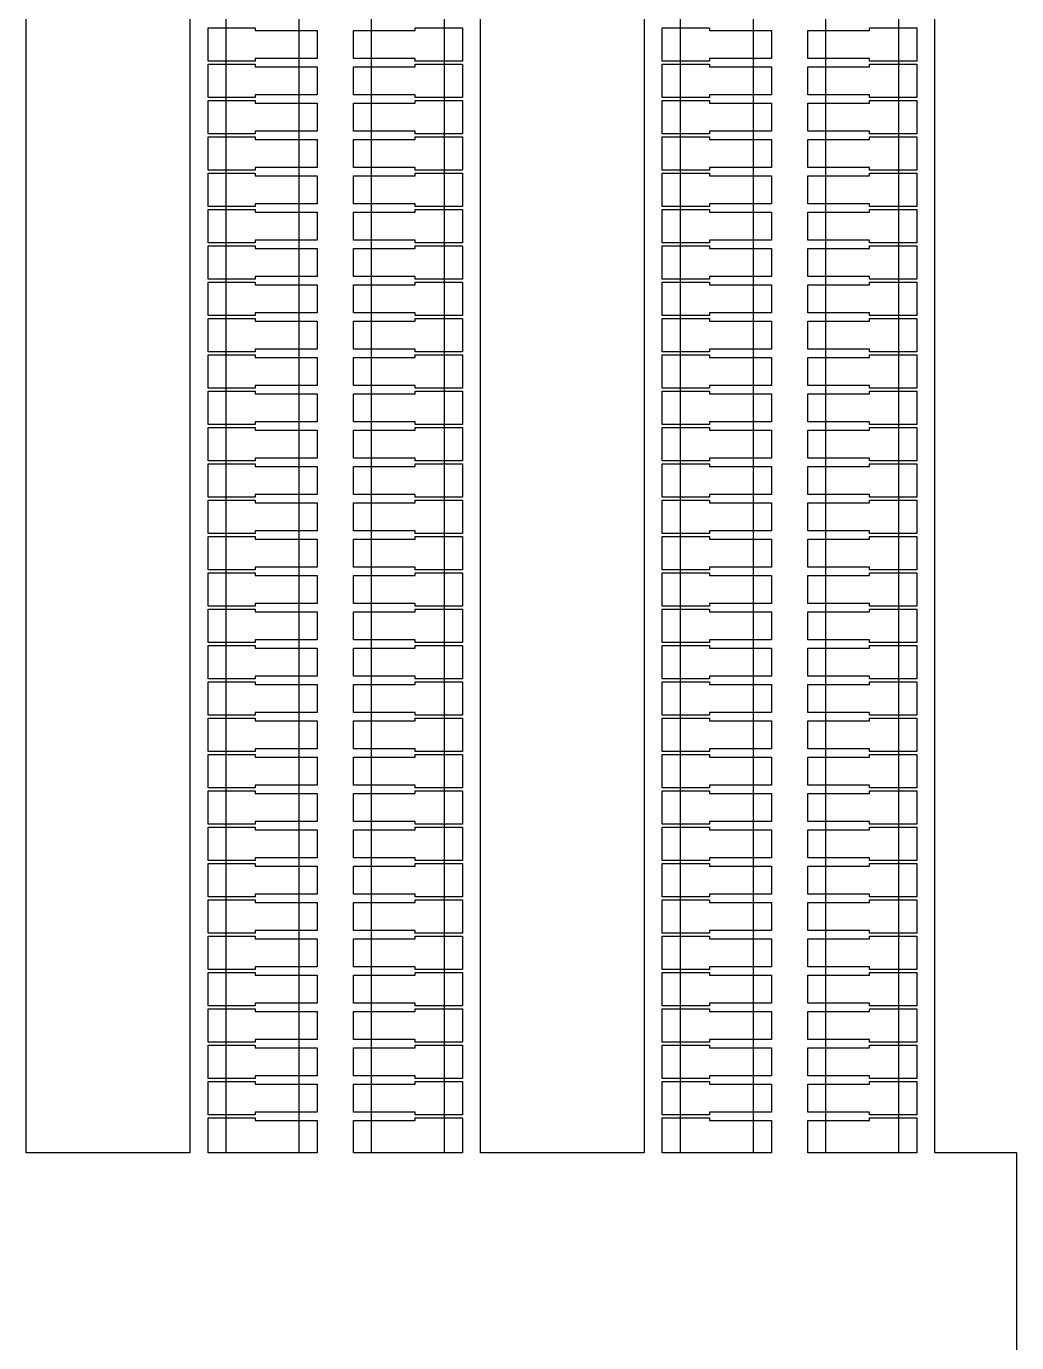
# Model space of a CAD drawing. Extents: x -38350 to 38650, y -35000 to 36000.
# Drawn here: x 455 to 1000, y -1105 to -380 of the extents above; entities that cross this region are included whole.
import ezdxf

# ---------------------------------------------------------------- set-up
doc = ezdxf.new("R2010")
doc.units = 0
doc.header["$MEASUREMENT"] = 0
doc.layers.add('Layer1', color=10, linetype='Continuous')

msp = doc.modelspace()

# ---------------------------------------------------------------- linework, layer by layer
for p, q in [((455, -1000), (455, -19)), ((545, -19), (545, -1000)), ((705, -1000), (705, -19)), ((795, -19), (795, -1000)), ((955, -1000), (955, -19)), ((555, -399.25), (555, -380.75)), ((555, -380.75), (581, -380.75)), ((581, -380.75), (581, -382.25)), ((581, -382.25), (615, -382.25)), ((615, -382.25), (615, -397.75)), ((635, -397.75), (635, -382.25)), ((635, -382.25), (669, -382.25)), ((669, -382.25), (669, -380.75)), ((669, -380.75), (695, -380.75)), ((695, -380.75), (695, -399.25)), ((805, -399.25), (805, -380.75)), ((805, -380.75), (831, -380.75)), ((831, -380.75), (831, -382.25)), ((831, -382.25), (865, -382.25)), ((865, -382.25), (865, -397.75)), ((885, -397.75), (885, -382.25)), ((885, -382.25), (919, -382.25)), ((919, -382.25), (919, -380.75)), ((919, -380.75), (945, -380.75)), ((945, -380.75), (945, -399.25)), ((615, -397.75), (581, -397.75)), ((581, -397.75), (581, -399.25)), ((669, -397.75), (635, -397.75)), ((669, -399.25), (669, -397.75)), ((865, -397.75), (831, -397.75)), ((831, -397.75), (831, -399.25)), ((919, -397.75), (885, -397.75)), ((919, -399.25), (919, -397.75)), ((581, -399.25), (555, -399.25)), ((555, -419.25), (555, -400.75)), ((555, -400.75), (581, -400.75)), ((581, -400.75), (581, -402.25)), ((581, -402.25), (615, -402.25)), ((615, -402.25), (615, -417.75)), ((635, -417.75), (635, -402.25)), ((635, -402.25), (669, -402.25)), ((695, -399.25), (669, -399.25)), ((669, -402.25), (669, -400.75)), ((669, -400.75), (695, -400.75)), ((695, -400.75), (695, -419.25)), ((831, -399.25), (805, -399.25)), ((805, -419.25), (805, -400.75)), ((805, -400.75), (831, -400.75)), ((831, -400.75), (831, -402.25)), ((831, -402.25), (865, -402.25)), ((865, -402.25), (865, -417.75)), ((885, -417.75), (885, -402.25)), ((885, -402.25), (919, -402.25)), ((945, -399.25), (919, -399.25)), ((919, -402.25), (919, -400.75)), ((919, -400.75), (945, -400.75)), ((945, -400.75), (945, -419.25)), ((581, -419.25), (555, -419.25)), ((615, -417.75), (581, -417.75)), ((581, -417.75), (581, -419.25)), ((669, -417.75), (635, -417.75)), ((669, -419.25), (669, -417.75)), ((695, -419.25), (669, -419.25)), ((831, -419.25), (805, -419.25)), ((865, -417.75), (831, -417.75)), ((831, -417.75), (831, -419.25)), ((919, -417.75), (885, -417.75)), ((919, -419.25), (919, -417.75)), ((945, -419.25), (919, -419.25)), ((555, -439.25), (555, -420.75)), ((555, -420.75), (581, -420.75)), ((581, -420.75), (581, -422.25)), ((581, -422.25), (615, -422.25)), ((615, -422.25), (615, -437.75)), ((635, -437.75), (635, -422.25)), ((635, -422.25), (669, -422.25)), ((669, -422.25), (669, -420.75)), ((669, -420.75), (695, -420.75)), ((695, -420.75), (695, -439.25)), ((805, -439.25), (805, -420.75)), ((805, -420.75), (831, -420.75)), ((831, -420.75), (831, -422.25)), ((831, -422.25), (865, -422.25)), ((865, -422.25), (865, -437.75)), ((885, -437.75), (885, -422.25)), ((885, -422.25), (919, -422.25)), ((919, -422.25), (919, -420.75)), ((919, -420.75), (945, -420.75)), ((945, -420.75), (945, -439.25)), ((581, -439.25), (555, -439.25)), ((555, -459.25), (555, -440.75)), ((555, -440.75), (581, -440.75)), ((615, -437.75), (581, -437.75)), ((581, -437.75), (581, -439.25)), ((581, -440.75), (581, -442.25)), ((669, -437.75), (635, -437.75)), ((669, -439.25), (669, -437.75)), ((695, -439.25), (669, -439.25)), ((669, -442.25), (669, -440.75)), ((669, -440.75), (695, -440.75)), ((695, -440.75), (695, -459.25)), ((831, -439.25), (805, -439.25)), ((805, -459.25), (805, -440.75)), ((805, -440.75), (831, -440.75)), ((865, -437.75), (831, -437.75)), ((831, -437.75), (831, -439.25)), ((831, -440.75), (831, -442.25)), ((919, -437.75), (885, -437.75)), ((919, -439.25), (919, -437.75)), ((945, -439.25), (919, -439.25)), ((919, -442.25), (919, -440.75)), ((919, -440.75), (945, -440.75)), ((945, -440.75), (945, -459.25)), ((581, -442.25), (615, -442.25)), ((615, -442.25), (615, -457.75)), ((635, -457.75), (635, -442.25)), ((635, -442.25), (669, -442.25)), ((831, -442.25), (865, -442.25)), ((865, -442.25), (865, -457.75)), ((885, -457.75), (885, -442.25)), ((885, -442.25), (919, -442.25)), ((581, -459.25), (555, -459.25)), ((555, -479.25), (555, -460.75)), ((555, -460.75), (581, -460.75)), ((615, -457.75), (581, -457.75)), ((581, -457.75), (581, -459.25)), ((581, -460.75), (581, -462.25)), ((581, -462.25), (615, -462.25)), ((615, -462.25), (615, -477.75)), ((669, -457.75), (635, -457.75)), ((635, -477.75), (635, -462.25)), ((635, -462.25), (669, -462.25)), ((669, -459.25), (669, -457.75)), ((695, -459.25), (669, -459.25)), ((669, -462.25), (669, -460.75)), ((669, -460.75), (695, -460.75)), ((695, -460.75), (695, -479.25)), ((831, -459.25), (805, -459.25)), ((805, -479.25), (805, -460.75)), ((805, -460.75), (831, -460.75)), ((865, -457.75), (831, -457.75)), ((831, -457.75), (831, -459.25)), ((831, -460.75), (831, -462.25)), ((831, -462.25), (865, -462.25)), ((865, -462.25), (865, -477.75)), ((919, -457.75), (885, -457.75)), ((885, -477.75), (885, -462.25)), ((885, -462.25), (919, -462.25)), ((919, -459.25), (919, -457.75)), ((945, -459.25), (919, -459.25)), ((919, -462.25), (919, -460.75)), ((919, -460.75), (945, -460.75)), ((945, -460.75), (945, -479.25)), ((615, -477.75), (581, -477.75)), ((581, -477.75), (581, -479.25)), ((669, -477.75), (635, -477.75)), ((669, -479.25), (669, -477.75)), ((865, -477.75), (831, -477.75)), ((831, -477.75), (831, -479.25)), ((919, -477.75), (885, -477.75)), ((919, -479.25), (919, -477.75)), ((581, -479.25), (555, -479.25)), ((555, -499.25), (555, -480.75)), ((555, -480.75), (581, -480.75)), ((581, -480.75), (581, -482.25)), ((581, -482.25), (615, -482.25)), ((615, -482.25), (615, -497.75)), ((635, -497.75), (635, -482.25)), ((635, -482.25), (669, -482.25)), ((695, -479.25), (669, -479.25)), ((669, -482.25), (669, -480.75)), ((669, -480.75), (695, -480.75)), ((695, -480.75), (695, -499.25)), ((831, -479.25), (805, -479.25)), ((805, -499.25), (805, -480.75)), ((805, -480.75), (831, -480.75)), ((831, -480.75), (831, -482.25)), ((831, -482.25), (865, -482.25)), ((865, -482.25), (865, -497.75)), ((885, -497.75), (885, -482.25)), ((885, -482.25), (919, -482.25)), ((945, -479.25), (919, -479.25)), ((919, -482.25), (919, -480.75)), ((919, -480.75), (945, -480.75)), ((945, -480.75), (945, -499.25)), ((581, -499.25), (555, -499.25)), ((615, -497.75), (581, -497.75)), ((581, -497.75), (581, -499.25)), ((669, -497.75), (635, -497.75)), ((669, -499.25), (669, -497.75)), ((695, -499.25), (669, -499.25)), ((831, -499.25), (805, -499.25)), ((865, -497.75), (831, -497.75)), ((831, -497.75), (831, -499.25)), ((919, -497.75), (885, -497.75)), ((919, -499.25), (919, -497.75)), ((945, -499.25), (919, -499.25)), ((555, -519.25), (555, -500.75)), ((555, -500.75), (581, -500.75)), ((581, -500.75), (581, -502.25)), ((581, -502.25), (615, -502.25)), ((615, -502.25), (615, -517.75)), ((635, -517.75), (635, -502.25)), ((635, -502.25), (669, -502.25)), ((669, -502.25), (669, -500.75)), ((669, -500.75), (695, -500.75)), ((695, -500.75), (695, -519.25)), ((805, -519.25), (805, -500.75)), ((805, -500.75), (831, -500.75)), ((831, -500.75), (831, -502.25)), ((831, -502.25), (865, -502.25)), ((865, -502.25), (865, -517.75)), ((885, -517.75), (885, -502.25)), ((885, -502.25), (919, -502.25)), ((919, -502.25), (919, -500.75)), ((919, -500.75), (945, -500.75)), ((945, -500.75), (945, -519.25)), ((581, -519.25), (555, -519.25)), ((555, -539.25), (555, -520.75)), ((555, -520.75), (581, -520.75)), ((615, -517.75), (581, -517.75)), ((581, -517.75), (581, -519.25)), ((581, -520.75), (581, -522.25)), ((669, -517.75), (635, -517.75)), ((669, -519.25), (669, -517.75)), ((695, -519.25), (669, -519.25)), ((669, -522.25), (669, -520.75)), ((669, -520.75), (695, -520.75)), ((695, -520.75), (695, -539.25)), ((831, -519.25), (805, -519.25)), ((805, -539.25), (805, -520.75)), ((805, -520.75), (831, -520.75)), ((865, -517.75), (831, -517.75)), ((831, -517.75), (831, -519.25)), ((831, -520.75), (831, -522.25)), ((919, -517.75), (885, -517.75)), ((919, -519.25), (919, -517.75)), ((945, -519.25), (919, -519.25)), ((919, -522.25), (919, -520.75)), ((919, -520.75), (945, -520.75)), ((945, -520.75), (945, -539.25)), ((581, -522.25), (615, -522.25)), ((615, -522.25), (615, -537.75)), ((635, -537.75), (635, -522.25)), ((635, -522.25), (669, -522.25)), ((831, -522.25), (865, -522.25)), ((865, -522.25), (865, -537.75)), ((885, -537.75), (885, -522.25)), ((885, -522.25), (919, -522.25)), ((581, -539.25), (555, -539.25)), ((555, -559.25), (555, -540.75)), ((555, -540.75), (581, -540.75)), ((615, -537.75), (581, -537.75)), ((581, -537.75), (581, -539.25)), ((581, -540.75), (581, -542.25)), ((581, -542.25), (615, -542.25)), ((615, -542.25), (615, -557.75)), ((669, -537.75), (635, -537.75)), ((635, -557.75), (635, -542.25)), ((635, -542.25), (669, -542.25)), ((669, -539.25), (669, -537.75)), ((695, -539.25), (669, -539.25)), ((669, -542.25), (669, -540.75)), ((669, -540.75), (695, -540.75)), ((695, -540.75), (695, -559.25)), ((831, -539.25), (805, -539.25)), ((805, -559.25), (805, -540.75)), ((805, -540.75), (831, -540.75)), ((865, -537.75), (831, -537.75)), ((831, -537.75), (831, -539.25)), ((831, -540.75), (831, -542.25)), ((831, -542.25), (865, -542.25)), ((865, -542.25), (865, -557.75)), ((919, -537.75), (885, -537.75)), ((885, -557.75), (885, -542.25)), ((885, -542.25), (919, -542.25)), ((919, -539.25), (919, -537.75)), ((945, -539.25), (919, -539.25)), ((919, -542.25), (919, -540.75)), ((919, -540.75), (945, -540.75)), ((945, -540.75), (945, -559.25)), ((615, -557.75), (581, -557.75)), ((581, -557.75), (581, -559.25)), ((669, -557.75), (635, -557.75)), ((669, -559.25), (669, -557.75)), ((865, -557.75), (831, -557.75)), ((831, -557.75), (831, -559.25)), ((919, -557.75), (885, -557.75)), ((919, -559.25), (919, -557.75)), ((581, -559.25), (555, -559.25)), ((555, -579.25), (555, -560.75)), ((555, -560.75), (581, -560.75)), ((581, -560.75), (581, -562.25)), ((581, -562.25), (615, -562.25)), ((615, -562.25), (615, -577.75)), ((635, -577.75), (635, -562.25)), ((635, -562.25), (669, -562.25)), ((695, -559.25), (669, -559.25)), ((669, -562.25), (669, -560.75)), ((669, -560.75), (695, -560.75)), ((695, -560.75), (695, -579.25)), ((831, -559.25), (805, -559.25)), ((805, -579.25), (805, -560.75)), ((805, -560.75), (831, -560.75)), ((831, -560.75), (831, -562.25)), ((831, -562.25), (865, -562.25)), ((865, -562.25), (865, -577.75)), ((885, -577.75), (885, -562.25)), ((885, -562.25), (919, -562.25)), ((945, -559.25), (919, -559.25)), ((919, -562.25), (919, -560.75)), ((919, -560.75), (945, -560.75)), ((945, -560.75), (945, -579.25)), ((581, -579.25), (555, -579.25)), ((615, -577.75), (581, -577.75)), ((581, -577.75), (581, -579.25)), ((669, -577.75), (635, -577.75)), ((669, -579.25), (669, -577.75)), ((695, -579.25), (669, -579.25)), ((831, -579.25), (805, -579.25)), ((865, -577.75), (831, -577.75)), ((831, -577.75), (831, -579.25)), ((919, -577.75), (885, -577.75)), ((919, -579.25), (919, -577.75)), ((945, -579.25), (919, -579.25)), ((555, -599.25), (555, -580.75)), ((555, -580.75), (581, -580.75)), ((581, -580.75), (581, -582.25)), ((581, -582.25), (615, -582.25)), ((615, -582.25), (615, -597.75)), ((635, -597.75), (635, -582.25)), ((635, -582.25), (669, -582.25)), ((669, -582.25), (669, -580.75)), ((669, -580.75), (695, -580.75)), ((695, -580.75), (695, -599.25)), ((805, -599.25), (805, -580.75)), ((805, -580.75), (831, -580.75)), ((831, -580.75), (831, -582.25)), ((831, -582.25), (865, -582.25)), ((865, -582.25), (865, -597.75)), ((885, -597.75), (885, -582.25)), ((885, -582.25), (919, -582.25)), ((919, -582.25), (919, -580.75)), ((919, -580.75), (945, -580.75)), ((945, -580.75), (945, -599.25)), ((581, -599.25), (555, -599.25)), ((555, -619.25), (555, -600.75)), ((555, -600.75), (581, -600.75)), ((615, -597.75), (581, -597.75)), ((581, -597.75), (581, -599.25)), ((581, -600.75), (581, -602.25)), ((669, -597.75), (635, -597.75)), ((669, -599.25), (669, -597.75)), ((695, -599.25), (669, -599.25)), ((669, -602.25), (669, -600.75)), ((669, -600.75), (695, -600.75)), ((695, -600.75), (695, -619.25)), ((831, -599.25), (805, -599.25)), ((805, -619.25), (805, -600.75)), ((805, -600.75), (831, -600.75)), ((865, -597.75), (831, -597.75)), ((831, -597.75), (831, -599.25)), ((831, -600.75), (831, -602.25)), ((919, -597.75), (885, -597.75)), ((919, -599.25), (919, -597.75)), ((945, -599.25), (919, -599.25)), ((919, -602.25), (919, -600.75)), ((919, -600.75), (945, -600.75)), ((945, -600.75), (945, -619.25)), ((581, -602.25), (615, -602.25)), ((615, -602.25), (615, -617.75)), ((635, -617.75), (635, -602.25)), ((635, -602.25), (669, -602.25)), ((831, -602.25), (865, -602.25)), ((865, -602.25), (865, -617.75)), ((885, -617.75), (885, -602.25)), ((885, -602.25), (919, -602.25)), ((581, -619.25), (555, -619.25)), ((555, -639.25), (555, -620.75)), ((555, -620.75), (581, -620.75)), ((615, -617.75), (581, -617.75)), ((581, -617.75), (581, -619.25)), ((581, -620.75), (581, -622.25)), ((581, -622.25), (615, -622.25)), ((615, -622.25), (615, -637.75)), ((669, -617.75), (635, -617.75)), ((635, -637.75), (635, -622.25)), ((635, -622.25), (669, -622.25)), ((669, -619.25), (669, -617.75)), ((695, -619.25), (669, -619.25)), ((669, -622.25), (669, -620.75)), ((669, -620.75), (695, -620.75)), ((695, -620.75), (695, -639.25)), ((831, -619.25), (805, -619.25)), ((805, -639.25), (805, -620.75)), ((805, -620.75), (831, -620.75)), ((865, -617.75), (831, -617.75)), ((831, -617.75), (831, -619.25)), ((831, -620.75), (831, -622.25)), ((831, -622.25), (865, -622.25)), ((865, -622.25), (865, -637.75)), ((919, -617.75), (885, -617.75)), ((885, -637.75), (885, -622.25)), ((885, -622.25), (919, -622.25)), ((919, -619.25), (919, -617.75)), ((945, -619.25), (919, -619.25)), ((919, -622.25), (919, -620.75)), ((919, -620.75), (945, -620.75)), ((945, -620.75), (945, -639.25)), ((581, -639.25), (555, -639.25)), ((555, -659.25), (555, -640.75)), ((555, -640.75), (581, -640.75)), ((615, -637.75), (581, -637.75)), ((581, -637.75), (581, -639.25)), ((581, -640.75), (581, -642.25)), ((581, -642.25), (615, -642.25)), ((615, -642.25), (615, -657.75)), ((669, -637.75), (635, -637.75)), ((635, -657.75), (635, -642.25)), ((635, -642.25), (669, -642.25)), ((669, -639.25), (669, -637.75)), ((695, -639.25), (669, -639.25)), ((669, -642.25), (669, -640.75)), ((669, -640.75), (695, -640.75)), ((695, -640.75), (695, -659.25)), ((831, -639.25), (805, -639.25)), ((805, -659.25), (805, -640.75)), ((805, -640.75), (831, -640.75)), ((865, -637.75), (831, -637.75)), ((831, -637.75), (831, -639.25)), ((831, -640.75), (831, -642.25)), ((831, -642.25), (865, -642.25)), ((865, -642.25), (865, -657.75)), ((919, -637.75), (885, -637.75)), ((885, -657.75), (885, -642.25)), ((885, -642.25), (919, -642.25)), ((919, -639.25), (919, -637.75)), ((945, -639.25), (919, -639.25)), ((919, -642.25), (919, -640.75)), ((919, -640.75), (945, -640.75)), ((945, -640.75), (945, -659.25)), ((581, -659.25), (555, -659.25)), ((615, -657.75), (581, -657.75)), ((581, -657.75), (581, -659.25)), ((669, -657.75), (635, -657.75)), ((669, -659.25), (669, -657.75)), ((695, -659.25), (669, -659.25)), ((831, -659.25), (805, -659.25)), ((865, -657.75), (831, -657.75)), ((831, -657.75), (831, -659.25)), ((919, -657.75), (885, -657.75)), ((919, -659.25), (919, -657.75)), ((945, -659.25), (919, -659.25)), ((555, -679.25), (555, -660.75)), ((555, -660.75), (581, -660.75)), ((581, -660.75), (581, -662.25)), ((581, -662.25), (615, -662.25)), ((615, -662.25), (615, -677.75)), ((635, -677.75), (635, -662.25)), ((635, -662.25), (669, -662.25)), ((669, -662.25), (669, -660.75)), ((669, -660.75), (695, -660.75)), ((695, -660.75), (695, -679.25)), ((805, -679.25), (805, -660.75)), ((805, -660.75), (831, -660.75)), ((831, -660.75), (831, -662.25)), ((831, -662.25), (865, -662.25)), ((865, -662.25), (865, -677.75)), ((885, -677.75), (885, -662.25)), ((885, -662.25), (919, -662.25)), ((919, -662.25), (919, -660.75)), ((919, -660.75), (945, -660.75)), ((945, -660.75), (945, -679.25)), ((581, -679.25), (555, -679.25)), ((555, -699.25), (555, -680.75)), ((555, -680.75), (581, -680.75)), ((615, -677.75), (581, -677.75)), ((581, -677.75), (581, -679.25)), ((581, -680.75), (581, -682.25)), ((669, -677.75), (635, -677.75)), ((669, -679.25), (669, -677.75)), ((695, -679.25), (669, -679.25)), ((669, -682.25), (669, -680.75)), ((669, -680.75), (695, -680.75)), ((695, -680.75), (695, -699.25)), ((831, -679.25), (805, -679.25)), ((805, -699.25), (805, -680.75)), ((805, -680.75), (831, -680.75)), ((865, -677.75), (831, -677.75)), ((831, -677.75), (831, -679.25)), ((831, -680.75), (831, -682.25)), ((919, -677.75), (885, -677.75)), ((919, -679.25), (919, -677.75)), ((945, -679.25), (919, -679.25)), ((919, -682.25), (919, -680.75)), ((919, -680.75), (945, -680.75)), ((945, -680.75), (945, -699.25)), ((581, -682.25), (615, -682.25)), ((615, -682.25), (615, -697.75)), ((635, -697.75), (635, -682.25)), ((635, -682.25), (669, -682.25)), ((831, -682.25), (865, -682.25)), ((865, -682.25), (865, -697.75)), ((885, -697.75), (885, -682.25)), ((885, -682.25), (919, -682.25)), ((581, -699.25), (555, -699.25)), ((555, -719.25), (555, -700.75)), ((555, -700.75), (581, -700.75)), ((615, -697.75), (581, -697.75)), ((581, -697.75), (581, -699.25)), ((581, -700.75), (581, -702.25)), ((581, -702.25), (615, -702.25)), ((615, -702.25), (615, -717.75)), ((669, -697.75), (635, -697.75)), ((635, -717.75), (635, -702.25)), ((635, -702.25), (669, -702.25)), ((669, -699.25), (669, -697.75)), ((695, -699.25), (669, -699.25)), ((669, -702.25), (669, -700.75)), ((669, -700.75), (695, -700.75)), ((695, -700.75), (695, -719.25)), ((831, -699.25), (805, -699.25)), ((805, -719.25), (805, -700.75)), ((805, -700.75), (831, -700.75)), ((865, -697.75), (831, -697.75)), ((831, -697.75), (831, -699.25)), ((831, -700.75), (831, -702.25)), ((831, -702.25), (865, -702.25)), ((865, -702.25), (865, -717.75)), ((919, -697.75), (885, -697.75)), ((885, -717.75), (885, -702.25)), ((885, -702.25), (919, -702.25)), ((919, -699.25), (919, -697.75)), ((945, -699.25), (919, -699.25)), ((919, -702.25), (919, -700.75)), ((919, -700.75), (945, -700.75)), ((945, -700.75), (945, -719.25)), ((581, -719.25), (555, -719.25)), ((555, -739.25), (555, -720.75)), ((555, -720.75), (581, -720.75)), ((615, -717.75), (581, -717.75)), ((581, -717.75), (581, -719.25)), ((581, -720.75), (581, -722.25)), ((581, -722.25), (615, -722.25)), ((615, -722.25), (615, -737.75)), ((669, -717.75), (635, -717.75)), ((635, -737.75), (635, -722.25)), ((635, -722.25), (669, -722.25)), ((669, -719.25), (669, -717.75)), ((695, -719.25), (669, -719.25)), ((669, -722.25), (669, -720.75)), ((669, -720.75), (695, -720.75)), ((695, -720.75), (695, -739.25)), ((831, -719.25), (805, -719.25)), ((805, -739.25), (805, -720.75)), ((805, -720.75), (831, -720.75)), ((865, -717.75), (831, -717.75)), ((831, -717.75), (831, -719.25)), ((831, -720.75), (831, -722.25)), ((831, -722.25), (865, -722.25)), ((865, -722.25), (865, -737.75)), ((919, -717.75), (885, -717.75)), ((885, -737.75), (885, -722.25)), ((885, -722.25), (919, -722.25)), ((919, -719.25), (919, -717.75)), ((945, -719.25), (919, -719.25)), ((919, -722.25), (919, -720.75)), ((919, -720.75), (945, -720.75)), ((945, -720.75), (945, -739.25)), ((615, -737.75), (581, -737.75)), ((581, -737.75), (581, -739.25)), ((669, -737.75), (635, -737.75)), ((669, -739.25), (669, -737.75)), ((865, -737.75), (831, -737.75)), ((831, -737.75), (831, -739.25)), ((919, -737.75), (885, -737.75)), ((919, -739.25), (919, -737.75)), ((581, -739.25), (555, -739.25)), ((555, -759.25), (555, -740.75)), ((555, -740.75), (581, -740.75)), ((581, -740.75), (581, -742.25)), ((581, -742.25), (615, -742.25)), ((615, -742.25), (615, -757.75)), ((635, -757.75), (635, -742.25)), ((635, -742.25), (669, -742.25)), ((695, -739.25), (669, -739.25)), ((669, -742.25), (669, -740.75)), ((669, -740.75), (695, -740.75)), ((695, -740.75), (695, -759.25)), ((831, -739.25), (805, -739.25)), ((805, -759.25), (805, -740.75)), ((805, -740.75), (831, -740.75)), ((831, -740.75), (831, -742.25)), ((831, -742.25), (865, -742.25)), ((865, -742.25), (865, -757.75)), ((885, -757.75), (885, -742.25)), ((885, -742.25), (919, -742.25)), ((945, -739.25), (919, -739.25)), ((919, -742.25), (919, -740.75)), ((919, -740.75), (945, -740.75)), ((945, -740.75), (945, -759.25)), ((581, -759.25), (555, -759.25)), ((555, -779.25), (555, -760.75)), ((555, -760.75), (581, -760.75)), ((615, -757.75), (581, -757.75)), ((581, -757.75), (581, -759.25)), ((581, -760.75), (581, -762.25)), ((669, -757.75), (635, -757.75)), ((669, -759.25), (669, -757.75)), ((695, -759.25), (669, -759.25)), ((669, -762.25), (669, -760.75)), ((669, -760.75), (695, -760.75)), ((695, -760.75), (695, -779.25)), ((831, -759.25), (805, -759.25)), ((805, -779.25), (805, -760.75)), ((805, -760.75), (831, -760.75)), ((865, -757.75), (831, -757.75)), ((831, -757.75), (831, -759.25)), ((831, -760.75), (831, -762.25)), ((919, -757.75), (885, -757.75)), ((919, -759.25), (919, -757.75)), ((945, -759.25), (919, -759.25)), ((919, -762.25), (919, -760.75)), ((919, -760.75), (945, -760.75)), ((945, -760.75), (945, -779.25)), ((581, -762.25), (615, -762.25)), ((615, -762.25), (615, -777.75)), ((635, -777.75), (635, -762.25)), ((635, -762.25), (669, -762.25)), ((831, -762.25), (865, -762.25)), ((865, -762.25), (865, -777.75)), ((885, -777.75), (885, -762.25)), ((885, -762.25), (919, -762.25)), ((581, -779.25), (555, -779.25)), ((555, -799.25), (555, -780.75)), ((555, -780.75), (581, -780.75)), ((615, -777.75), (581, -777.75)), ((581, -777.75), (581, -779.25)), ((581, -780.75), (581, -782.25)), ((581, -782.25), (615, -782.25)), ((615, -782.25), (615, -797.75)), ((669, -777.75), (635, -777.75)), ((635, -797.75), (635, -782.25)), ((635, -782.25), (669, -782.25)), ((669, -779.25), (669, -777.75)), ((695, -779.25), (669, -779.25)), ((669, -782.25), (669, -780.75)), ((669, -780.75), (695, -780.75)), ((695, -780.75), (695, -799.25)), ((831, -779.25), (805, -779.25)), ((805, -799.25), (805, -780.75)), ((805, -780.75), (831, -780.75)), ((865, -777.75), (831, -777.75)), ((831, -777.75), (831, -779.25)), ((831, -780.75), (831, -782.25)), ((831, -782.25), (865, -782.25)), ((865, -782.25), (865, -797.75)), ((919, -777.75), (885, -777.75)), ((885, -797.75), (885, -782.25)), ((885, -782.25), (919, -782.25)), ((919, -779.25), (919, -777.75)), ((945, -779.25), (919, -779.25)), ((919, -782.25), (919, -780.75)), ((919, -780.75), (945, -780.75)), ((945, -780.75), (945, -799.25)), ((581, -799.25), (555, -799.25)), ((555, -819.25), (555, -800.75)), ((555, -800.75), (581, -800.75)), ((615, -797.75), (581, -797.75)), ((581, -797.75), (581, -799.25)), ((581, -800.75), (581, -802.25)), ((581, -802.25), (615, -802.25)), ((615, -802.25), (615, -817.75)), ((669, -797.75), (635, -797.75)), ((635, -817.75), (635, -802.25)), ((635, -802.25), (669, -802.25)), ((669, -799.25), (669, -797.75)), ((695, -799.25), (669, -799.25)), ((669, -802.25), (669, -800.75)), ((669, -800.75), (695, -800.75)), ((695, -800.75), (695, -819.25)), ((831, -799.25), (805, -799.25)), ((805, -819.25), (805, -800.75)), ((805, -800.75), (831, -800.75)), ((865, -797.75), (831, -797.75)), ((831, -797.75), (831, -799.25)), ((831, -800.75), (831, -802.25)), ((831, -802.25), (865, -802.25)), ((865, -802.25), (865, -817.75)), ((919, -797.75), (885, -797.75)), ((885, -817.75), (885, -802.25)), ((885, -802.25), (919, -802.25)), ((919, -799.25), (919, -797.75)), ((945, -799.25), (919, -799.25)), ((919, -802.25), (919, -800.75)), ((919, -800.75), (945, -800.75)), ((945, -800.75), (945, -819.25)), ((615, -817.75), (581, -817.75)), ((581, -817.75), (581, -819.25)), ((669, -817.75), (635, -817.75)), ((669, -819.25), (669, -817.75)), ((865, -817.75), (831, -817.75)), ((831, -817.75), (831, -819.25)), ((919, -817.75), (885, -817.75)), ((919, -819.25), (919, -817.75)), ((581, -819.25), (555, -819.25)), ((555, -839.25), (555, -820.75)), ((555, -820.75), (581, -820.75)), ((581, -820.75), (581, -822.25)), ((581, -822.25), (615, -822.25)), ((615, -822.25), (615, -837.75)), ((635, -837.75), (635, -822.25)), ((635, -822.25), (669, -822.25)), ((695, -819.25), (669, -819.25)), ((669, -822.25), (669, -820.75)), ((669, -820.75), (695, -820.75)), ((695, -820.75), (695, -839.25)), ((831, -819.25), (805, -819.25)), ((805, -839.25), (805, -820.75)), ((805, -820.75), (831, -820.75)), ((831, -820.75), (831, -822.25)), ((831, -822.25), (865, -822.25)), ((865, -822.25), (865, -837.75)), ((885, -837.75), (885, -822.25)), ((885, -822.25), (919, -822.25)), ((945, -819.25), (919, -819.25)), ((919, -822.25), (919, -820.75)), ((919, -820.75), (945, -820.75)), ((945, -820.75), (945, -839.25)), ((581, -839.25), (555, -839.25)), ((615, -837.75), (581, -837.75)), ((581, -837.75), (581, -839.25)), ((669, -837.75), (635, -837.75)), ((669, -839.25), (669, -837.75)), ((695, -839.25), (669, -839.25)), ((831, -839.25), (805, -839.25)), ((865, -837.75), (831, -837.75)), ((831, -837.75), (831, -839.25)), ((919, -837.75), (885, -837.75)), ((919, -839.25), (919, -837.75)), ((945, -839.25), (919, -839.25)), ((555, -859.25), (555, -840.75)), ((555, -840.75), (581, -840.75)), ((581, -840.75), (581, -842.25)), ((581, -842.25), (615, -842.25)), ((615, -842.25), (615, -857.75)), ((635, -857.75), (635, -842.25)), ((635, -842.25), (669, -842.25)), ((669, -842.25), (669, -840.75)), ((669, -840.75), (695, -840.75)), ((695, -840.75), (695, -859.25)), ((805, -859.25), (805, -840.75)), ((805, -840.75), (831, -840.75)), ((831, -840.75), (831, -842.25)), ((831, -842.25), (865, -842.25)), ((865, -842.25), (865, -857.75)), ((885, -857.75), (885, -842.25)), ((885, -842.25), (919, -842.25)), ((919, -842.25), (919, -840.75)), ((919, -840.75), (945, -840.75)), ((945, -840.75), (945, -859.25)), ((581, -859.25), (555, -859.25)), ((555, -879.25), (555, -860.75)), ((555, -860.75), (581, -860.75)), ((615, -857.75), (581, -857.75)), ((581, -857.75), (581, -859.25)), ((581, -860.75), (581, -862.25)), ((669, -857.75), (635, -857.75)), ((669, -859.25), (669, -857.75)), ((695, -859.25), (669, -859.25)), ((669, -862.25), (669, -860.75)), ((669, -860.75), (695, -860.75)), ((695, -860.75), (695, -879.25)), ((831, -859.25), (805, -859.25)), ((805, -879.25), (805, -860.75)), ((805, -860.75), (831, -860.75)), ((865, -857.75), (831, -857.75)), ((831, -857.75), (831, -859.25)), ((831, -860.75), (831, -862.25)), ((919, -857.75), (885, -857.75)), ((919, -859.25), (919, -857.75)), ((945, -859.25), (919, -859.25)), ((919, -862.25), (919, -860.75)), ((919, -860.75), (945, -860.75)), ((945, -860.75), (945, -879.25)), ((581, -862.25), (615, -862.25)), ((615, -862.25), (615, -877.75)), ((635, -877.75), (635, -862.25)), ((635, -862.25), (669, -862.25)), ((831, -862.25), (865, -862.25)), ((865, -862.25), (865, -877.75)), ((885, -877.75), (885, -862.25)), ((885, -862.25), (919, -862.25)), ((581, -879.25), (555, -879.25)), ((555, -899.25), (555, -880.75)), ((555, -880.75), (581, -880.75)), ((615, -877.75), (581, -877.75)), ((581, -877.75), (581, -879.25)), ((581, -880.75), (581, -882.25)), ((581, -882.25), (615, -882.25)), ((615, -882.25), (615, -897.75)), ((669, -877.75), (635, -877.75)), ((635, -897.75), (635, -882.25)), ((635, -882.25), (669, -882.25)), ((669, -879.25), (669, -877.75)), ((695, -879.25), (669, -879.25)), ((669, -882.25), (669, -880.75)), ((669, -880.75), (695, -880.75)), ((695, -880.75), (695, -899.25)), ((831, -879.25), (805, -879.25)), ((805, -899.25), (805, -880.75)), ((805, -880.75), (831, -880.75)), ((865, -877.75), (831, -877.75)), ((831, -877.75), (831, -879.25)), ((831, -880.75), (831, -882.25)), ((831, -882.25), (865, -882.25)), ((865, -882.25), (865, -897.75)), ((919, -877.75), (885, -877.75)), ((885, -897.75), (885, -882.25)), ((885, -882.25), (919, -882.25)), ((919, -879.25), (919, -877.75)), ((945, -879.25), (919, -879.25)), ((919, -882.25), (919, -880.75)), ((919, -880.75), (945, -880.75)), ((945, -880.75), (945, -899.25)), ((615, -897.75), (581, -897.75)), ((581, -897.75), (581, -899.25)), ((669, -897.75), (635, -897.75)), ((669, -899.25), (669, -897.75)), ((865, -897.75), (831, -897.75)), ((831, -897.75), (831, -899.25)), ((919, -897.75), (885, -897.75)), ((919, -899.25), (919, -897.75)), ((581, -899.25), (555, -899.25)), ((555, -919.25), (555, -900.75)), ((555, -900.75), (581, -900.75)), ((581, -900.75), (581, -902.25)), ((581, -902.25), (615, -902.25)), ((615, -902.25), (615, -917.75)), ((635, -917.75), (635, -902.25)), ((635, -902.25), (669, -902.25)), ((695, -899.25), (669, -899.25)), ((669, -902.25), (669, -900.75)), ((669, -900.75), (695, -900.75)), ((695, -900.75), (695, -919.25)), ((831, -899.25), (805, -899.25)), ((805, -919.25), (805, -900.75)), ((805, -900.75), (831, -900.75)), ((831, -900.75), (831, -902.25)), ((831, -902.25), (865, -902.25)), ((865, -902.25), (865, -917.75)), ((885, -917.75), (885, -902.25)), ((885, -902.25), (919, -902.25)), ((945, -899.25), (919, -899.25)), ((919, -902.25), (919, -900.75)), ((919, -900.75), (945, -900.75)), ((945, -900.75), (945, -919.25)), ((581, -919.25), (555, -919.25)), ((615, -917.75), (581, -917.75)), ((581, -917.75), (581, -919.25)), ((669, -917.75), (635, -917.75)), ((669, -919.25), (669, -917.75)), ((695, -919.25), (669, -919.25)), ((831, -919.25), (805, -919.25)), ((865, -917.75), (831, -917.75)), ((831, -917.75), (831, -919.25)), ((919, -917.75), (885, -917.75)), ((919, -919.25), (919, -917.75)), ((945, -919.25), (919, -919.25)), ((555, -939.25), (555, -920.75)), ((555, -920.75), (581, -920.75)), ((581, -920.75), (581, -922.25)), ((581, -922.25), (615, -922.25)), ((615, -922.25), (615, -937.75)), ((635, -937.75), (635, -922.25)), ((635, -922.25), (669, -922.25)), ((669, -922.25), (669, -920.75)), ((669, -920.75), (695, -920.75)), ((695, -920.75), (695, -939.25)), ((805, -939.25), (805, -920.75)), ((805, -920.75), (831, -920.75)), ((831, -920.75), (831, -922.25)), ((831, -922.25), (865, -922.25)), ((865, -922.25), (865, -937.75)), ((885, -937.75), (885, -922.25)), ((885, -922.25), (919, -922.25)), ((919, -922.25), (919, -920.75)), ((919, -920.75), (945, -920.75)), ((945, -920.75), (945, -939.25)), ((581, -939.25), (555, -939.25)), ((555, -959.25), (555, -940.75)), ((555, -940.75), (581, -940.75)), ((615, -937.75), (581, -937.75)), ((581, -937.75), (581, -939.25)), ((581, -940.75), (581, -942.25)), ((669, -937.75), (635, -937.75)), ((669, -939.25), (669, -937.75)), ((695, -939.25), (669, -939.25)), ((669, -942.25), (669, -940.75)), ((669, -940.75), (695, -940.75)), ((695, -940.75), (695, -959.25)), ((831, -939.25), (805, -939.25)), ((805, -959.25), (805, -940.75)), ((805, -940.75), (831, -940.75)), ((865, -937.75), (831, -937.75)), ((831, -937.75), (831, -939.25)), ((831, -940.75), (831, -942.25)), ((919, -937.75), (885, -937.75)), ((919, -939.25), (919, -937.75)), ((945, -939.25), (919, -939.25)), ((919, -942.25), (919, -940.75)), ((919, -940.75), (945, -940.75)), ((945, -940.75), (945, -959.25)), ((581, -942.25), (615, -942.25)), ((615, -942.25), (615, -957.75)), ((635, -957.75), (635, -942.25)), ((635, -942.25), (669, -942.25)), ((831, -942.25), (865, -942.25)), ((865, -942.25), (865, -957.75)), ((885, -957.75), (885, -942.25)), ((885, -942.25), (919, -942.25)), ((581, -959.25), (555, -959.25)), ((555, -979.25), (555, -960.75)), ((555, -960.75), (581, -960.75)), ((615, -957.75), (581, -957.75)), ((581, -957.75), (581, -959.25)), ((581, -960.75), (581, -962.25)), ((581, -962.25), (615, -962.25)), ((615, -962.25), (615, -977.75)), ((669, -957.75), (635, -957.75)), ((635, -977.75), (635, -962.25)), ((635, -962.25), (669, -962.25)), ((669, -959.25), (669, -957.75)), ((695, -959.25), (669, -959.25)), ((669, -962.25), (669, -960.75)), ((669, -960.75), (695, -960.75)), ((695, -960.75), (695, -979.25)), ((831, -959.25), (805, -959.25)), ((805, -979.25), (805, -960.75)), ((805, -960.75), (831, -960.75)), ((865, -957.75), (831, -957.75)), ((831, -957.75), (831, -959.25)), ((831, -960.75), (831, -962.25)), ((831, -962.25), (865, -962.25)), ((865, -962.25), (865, -977.75)), ((919, -957.75), (885, -957.75)), ((885, -977.75), (885, -962.25)), ((885, -962.25), (919, -962.25)), ((919, -959.25), (919, -957.75)), ((945, -959.25), (919, -959.25)), ((919, -962.25), (919, -960.75)), ((919, -960.75), (945, -960.75)), ((945, -960.75), (945, -979.25)), ((615, -977.75), (581, -977.75)), ((581, -977.75), (581, -979.25)), ((669, -977.75), (635, -977.75)), ((669, -979.25), (669, -977.75)), ((865, -977.75), (831, -977.75)), ((831, -977.75), (831, -979.25)), ((919, -977.75), (885, -977.75)), ((919, -979.25), (919, -977.75)), ((581, -979.25), (555, -979.25)), ((555, -1000), (555, -980.75)), ((555, -980.75), (581, -980.75)), ((581, -980.75), (581, -982.25)), ((581, -982.25), (615, -982.25)), ((615, -982.25), (615, -1000)), ((635, -1000), (635, -982.25)), ((635, -982.25), (669, -982.25)), ((695, -979.25), (669, -979.25)), ((669, -982.25), (669, -980.75)), ((669, -980.75), (695, -980.75)), ((695, -980.75), (695, -1000)), ((831, -979.25), (805, -979.25)), ((805, -1000), (805, -980.75)), ((805, -980.75), (831, -980.75)), ((831, -980.75), (831, -982.25)), ((831, -982.25), (865, -982.25)), ((865, -982.25), (865, -1000)), ((885, -1000), (885, -982.25)), ((885, -982.25), (919, -982.25)), ((945, -979.25), (919, -979.25)), ((919, -982.25), (919, -980.75)), ((919, -980.75), (945, -980.75)), ((945, -980.75), (945, -1000)), ((545, -1000), (455, -1000)), ((615, -1000), (555, -1000)), ((695, -1000), (635, -1000)), ((795, -1000), (705, -1000)), ((865, -1000), (805, -1000)), ((945, -1000), (885, -1000)), ((1000, -1000), (955, -1000)), ((1000, -4500), (1000, -1000))]:
    msp.add_line(p, q)
at = {"layer": 'Layer1'}
for p, q in [((605, 0), (605, -1000)), ((645, -1000), (645, 0)), ((855, 0), (855, -1000)), ((895, -1000), (895, 0)), ((455, -1000), (455, -19)), ((545, -19), (545, -1000)), ((565, -1000), (565, -19)), ((685, -19), (685, -1000)), ((705, -1000), (705, -19)), ((795, -19), (795, -1000)), ((815, -1000), (815, -19)), ((935, -19), (935, -1000)), ((955, -1000), (955, -19)), ((545, -1000), (455, -1000)), ((605, -1000), (565, -1000)), ((685, -1000), (645, -1000)), ((795, -1000), (705, -1000)), ((855, -1000), (815, -1000)), ((935, -1000), (895, -1000)), ((1000, -1000), (955, -1000)), ((1000, -4500), (1000, -1000))]:
    msp.add_line(p, q, dxfattribs=at)

doc.saveas('drawing.dxf')
